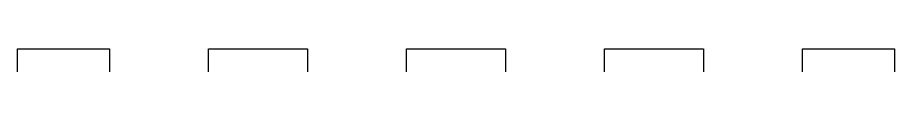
# Model space of a CAD drawing. Header units: millimetres. Extents: x 85 to 291, y 3 to 248.
# Drawn here: x 109 to 191, y 125.5 to 127 of the extents above; entities that cross this region are included whole.
import ezdxf

# ---------------------------------------------------------------- set-up
doc = ezdxf.new("R2010")
doc.units = ezdxf.units.MM
doc.layers.get('0').update_dxf_attribs({"linetype": 'CONTINUOUS'})

msp = doc.modelspace()

# ---------------------------------------------------------------- linework, layer by layer
for points in [[(109, 119.13), (109, 127), (117.59, 127), (117.59, 124)], [(126.85, 124), (126.85, 127), (136.11, 127), (136.11, 124)], [(145.37, 124), (145.37, 127), (154.63, 127), (154.63, 124)], [(163.89, 124), (163.89, 127), (173.15, 127), (173.15, 124)], [(182.41, 124), (182.41, 127), (191, 127), (191, 119.13)]]:
    msp.add_lwpolyline(points)

doc.saveas('drawing.dxf')
